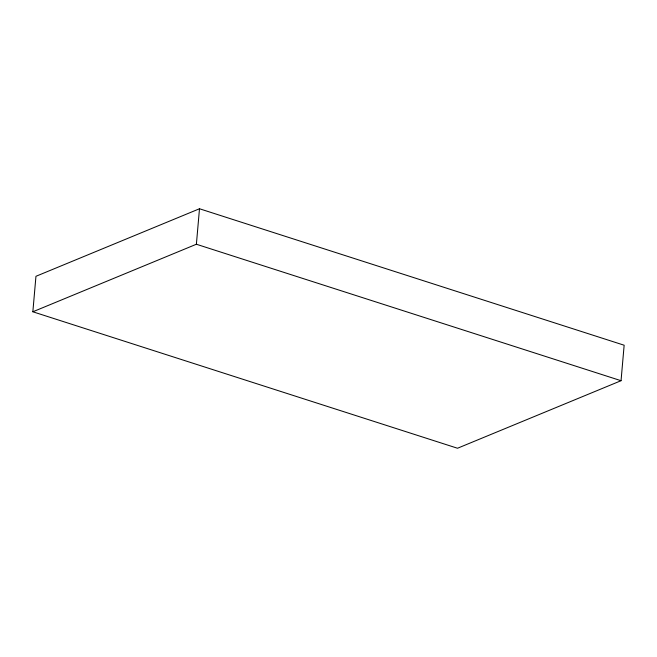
<?xml version="1.0" encoding="UTF-8"?>
<svg xmlns="http://www.w3.org/2000/svg" width="657" height="657" viewBox="0 0 657 657"><rect width="100%" height="100%" fill="white"/><g stroke="black" fill="none" stroke-linecap="round" stroke-linejoin="round"><path stroke-width="0.99" d="M32.85 311.779L35.954 276.293L199.49 208.754L624.15 345.221L621.046 380.707L457.51 448.246L32.85 311.779L196.386 244.248L621.046 380.707M196.386 244.248L199.49 208.754"/></g></svg>
